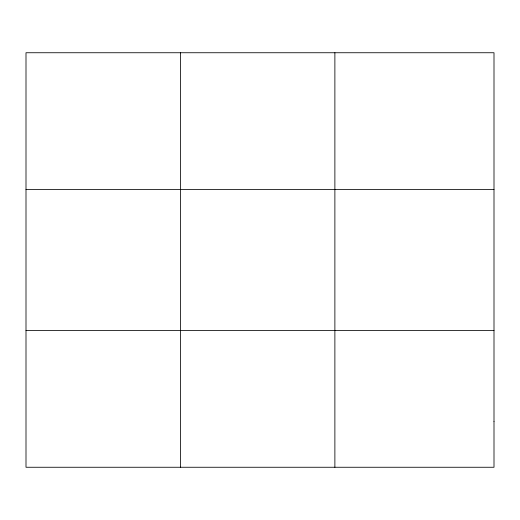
<?xml version="1.0" encoding="UTF-8"?>
<svg xmlns="http://www.w3.org/2000/svg" width="520" height="520" viewBox="0 0 520 520"><rect width="100%" height="100%" fill="white"/><g stroke="black" fill="none" stroke-linecap="round" stroke-linejoin="round"><path stroke-width="0.78" d="M180.44 467.259L180.44 52.741M334.88 467.259L334.88 52.741M26 189.534L494 189.534M26 330.467L494 330.467M494 421.662L494 467.259L26 467.259L26 52.741L494 52.741L494 421.662"/></g></svg>
